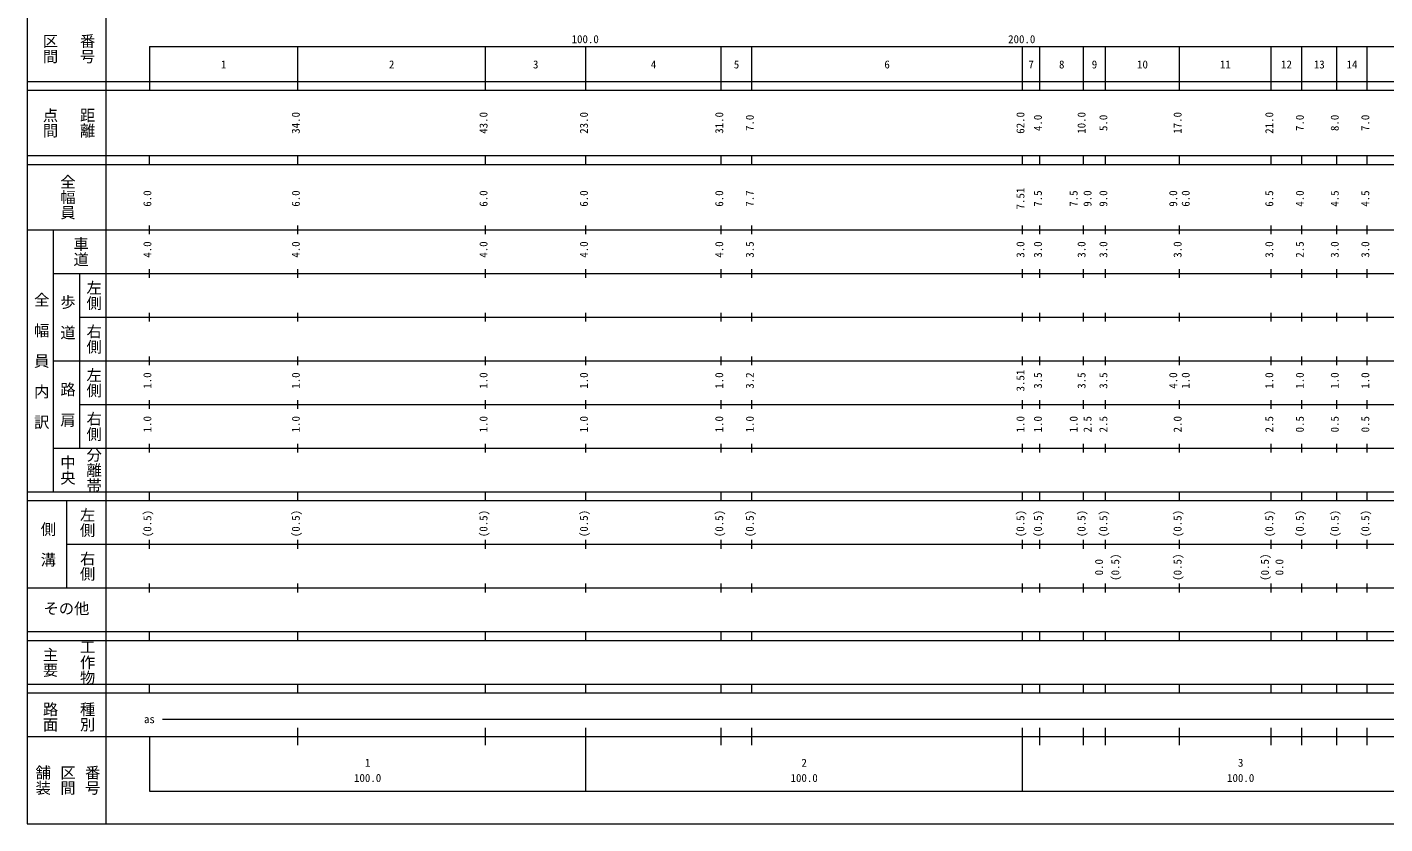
# Model space of a CAD drawing. Units: millimetres on the paper, enlarged 1000 times. Extents: x 40000 to 680000, y 20000 to 380000.
# Drawn here: x 40000 to 351020, y 20000 to 202409 of the extents above; entities that cross this region are included whole.
import ezdxf
from ezdxf.enums import TextEntityAlignment as Align

# ---------------------------------------------------------------- set-up
doc = ezdxf.new("R2010")
doc.units = ezdxf.units.MM
doc.header["$LTSCALE"] = 1000
doc.layers.add('M-TTL', color=2, linetype='Continuous', lineweight=13)
doc.layers.add('M-TTL-BAND', color=7, linetype='Continuous', lineweight=13)
doc.styles.add('@ＭＳ ゴシック', font='')
doc.styles.add('ＭＳ ゴシック', font='')
doc.styles.get('@ＭＳ ゴシック').set_extended_font_data('@MS Gothic')
doc.styles.get('ＭＳ ゴシック').set_extended_font_data('MS Gothic')

msp = doc.modelspace()

# ---------------------------------------------------------------- linework, layer by layer
at = {"layer": 'M-TTL'}
for p, q in [((40000, 380000), (40000, 20000)), ((40000, 20000), (680000, 20000))]:
    msp.add_line(p, q, dxfattribs=at)
at = {"layer": 'M-TTL-BAND'}
for p, q in [((58000, 370000), (58000, 20000)), ((68000, 198000), (579000, 198000)), ((68000, 198000), (68000, 188000)), ((102000, 188000), (102000, 198000)), ((145000, 188000), (145000, 198000)), ((168000, 188000), (168000, 198000)), ((199000, 188000), (199000, 198000)), ((206000, 188000), (206000, 198000)), ((268000, 188000), (268000, 198000)), ((272000, 188000), (272000, 198000)), ((282000, 188000), (282000, 198000)), ((287000, 188000), (287000, 198000)), ((304000, 188000), (304000, 198000)), ((325000, 188000), (325000, 198000)), ((332000, 188000), (332000, 198000)), ((340000, 188000), (340000, 198000)), ((347000, 188000), (347000, 198000)), ((40000, 190000), (579000, 190000)), ((40000, 188000), (579000, 188000)), ((40000, 173000), (579000, 173000)), ((68000, 171000), (68000, 173000)), ((102000, 171000), (102000, 173000)), ((145000, 171000), (145000, 173000)), ((168000, 171000), (168000, 173000)), ((199000, 171000), (199000, 173000)), ((206000, 171000), (206000, 173000)), ((268000, 171000), (268000, 173000)), ((272000, 171000), (272000, 173000)), ((282000, 171000), (282000, 173000)), ((287000, 171000), (287000, 173000)), ((304000, 171000), (304000, 173000)), ((325000, 171000), (325000, 173000)), ((332000, 171000), (332000, 173000)), ((340000, 171000), (340000, 173000)), ((347000, 171000), (347000, 173000)), ((40000, 171000), (579000, 171000)), ((40000, 156000), (579000, 156000)), ((46000, 96000), (46000, 156000)), ((68000, 155000), (68000, 157000)), ((102000, 155000), (102000, 157000)), ((145000, 155000), (145000, 157000)), ((168000, 155000), (168000, 157000)), ((199000, 155000), (199000, 157000)), ((206000, 155000), (206000, 157000)), ((268000, 155000), (268000, 157000)), ((272000, 155000), (272000, 157000)), ((282000, 155000), (282000, 157000)), ((287000, 155000), (287000, 157000)), ((304000, 155000), (304000, 157000)), ((325000, 155000), (325000, 157000)), ((332000, 155000), (332000, 157000)), ((340000, 155000), (340000, 157000)), ((347000, 155000), (347000, 157000)), ((68000, 145000), (68000, 147000)), ((102000, 145000), (102000, 147000)), ((145000, 145000), (145000, 147000)), ((168000, 145000), (168000, 147000)), ((199000, 145000), (199000, 147000)), ((206000, 145000), (206000, 147000)), ((268000, 145000), (268000, 147000)), ((272000, 145000), (272000, 147000)), ((282000, 145000), (282000, 147000)), ((287000, 145000), (287000, 147000)), ((304000, 145000), (304000, 147000)), ((325000, 145000), (325000, 147000)), ((332000, 145000), (332000, 147000)), ((340000, 145000), (340000, 147000)), ((347000, 145000), (347000, 147000)), ((46000, 146000), (579000, 146000)), ((52000, 146000), (52000, 106000)), ((68000, 135000), (68000, 137000)), ((102000, 135000), (102000, 137000)), ((145000, 135000), (145000, 137000)), ((168000, 135000), (168000, 137000)), ((199000, 135000), (199000, 137000)), ((206000, 135000), (206000, 137000)), ((268000, 135000), (268000, 137000)), ((272000, 135000), (272000, 137000)), ((282000, 135000), (282000, 137000)), ((287000, 135000), (287000, 137000)), ((304000, 135000), (304000, 137000)), ((325000, 135000), (325000, 137000)), ((332000, 135000), (332000, 137000)), ((340000, 135000), (340000, 137000)), ((347000, 135000), (347000, 137000)), ((52000, 136000), (579000, 136000)), ((46000, 126000), (579000, 126000)), ((68000, 125000), (68000, 127000)), ((102000, 125000), (102000, 127000)), ((145000, 125000), (145000, 127000)), ((168000, 125000), (168000, 127000)), ((199000, 125000), (199000, 127000)), ((206000, 125000), (206000, 127000)), ((268000, 125000), (268000, 127000)), ((272000, 125000), (272000, 127000)), ((282000, 125000), (282000, 127000)), ((287000, 125000), (287000, 127000)), ((304000, 125000), (304000, 127000)), ((325000, 125000), (325000, 127000)), ((332000, 125000), (332000, 127000)), ((340000, 125000), (340000, 127000)), ((347000, 125000), (347000, 127000)), ((52000, 116000), (579000, 116000)), ((68000, 115000), (68000, 117000)), ((102000, 115000), (102000, 117000)), ((145000, 115000), (145000, 117000)), ((168000, 115000), (168000, 117000)), ((199000, 115000), (199000, 117000)), ((206000, 115000), (206000, 117000)), ((268000, 115000), (268000, 117000)), ((272000, 115000), (272000, 117000)), ((282000, 115000), (282000, 117000)), ((287000, 115000), (287000, 117000)), ((304000, 115000), (304000, 117000)), ((325000, 115000), (325000, 117000)), ((332000, 115000), (332000, 117000)), ((340000, 115000), (340000, 117000)), ((347000, 115000), (347000, 117000)), ((46000, 106000), (579000, 106000)), ((68000, 105000), (68000, 107000)), ((102000, 105000), (102000, 107000)), ((145000, 105000), (145000, 107000)), ((168000, 105000), (168000, 107000)), ((199000, 105000), (199000, 107000)), ((206000, 105000), (206000, 107000)), ((268000, 105000), (268000, 107000)), ((272000, 105000), (272000, 107000)), ((282000, 105000), (282000, 107000)), ((287000, 105000), (287000, 107000)), ((304000, 105000), (304000, 107000)), ((325000, 105000), (325000, 107000)), ((332000, 105000), (332000, 107000)), ((340000, 105000), (340000, 107000)), ((347000, 105000), (347000, 107000)), ((40000, 96000), (579000, 96000)), ((40000, 94000), (579000, 94000)), ((49000, 94000), (49000, 74000)), ((68000, 94000), (68000, 96000)), ((102000, 94000), (102000, 96000)), ((145000, 94000), (145000, 96000)), ((168000, 94000), (168000, 96000)), ((199000, 94000), (199000, 96000)), ((206000, 94000), (206000, 96000)), ((268000, 94000), (268000, 96000)), ((272000, 94000), (272000, 96000)), ((282000, 94000), (282000, 96000)), ((287000, 94000), (287000, 96000)), ((304000, 94000), (304000, 96000)), ((325000, 94000), (325000, 96000)), ((332000, 94000), (332000, 96000)), ((340000, 94000), (340000, 96000)), ((347000, 94000), (347000, 96000)), ((49000, 84000), (579000, 84000)), ((68000, 83000), (68000, 85000)), ((102000, 83000), (102000, 85000)), ((145000, 83000), (145000, 85000)), ((168000, 83000), (168000, 85000)), ((199000, 83000), (199000, 85000)), ((206000, 83000), (206000, 85000)), ((268000, 83000), (268000, 85000)), ((272000, 83000), (272000, 85000)), ((282000, 83000), (282000, 85000)), ((287000, 83000), (287000, 85000)), ((304000, 83000), (304000, 85000)), ((325000, 83000), (325000, 85000)), ((332000, 83000), (332000, 85000)), ((340000, 83000), (340000, 85000)), ((347000, 83000), (347000, 85000)), ((68000, 73000), (68000, 75000)), ((102000, 73000), (102000, 75000)), ((145000, 73000), (145000, 75000)), ((168000, 73000), (168000, 75000)), ((199000, 73000), (199000, 75000)), ((206000, 73000), (206000, 75000)), ((268000, 73000), (268000, 75000)), ((272000, 73000), (272000, 75000)), ((282000, 73000), (282000, 75000)), ((287000, 73000), (287000, 75000)), ((304000, 73000), (304000, 75000)), ((325000, 73000), (325000, 75000)), ((332000, 73000), (332000, 75000)), ((340000, 73000), (340000, 75000)), ((347000, 73000), (347000, 75000)), ((40000, 74000), (579000, 74000)), ((40000, 64000), (579000, 64000)), ((68000, 62000), (68000, 64000)), ((102000, 62000), (102000, 64000)), ((145000, 62000), (145000, 64000)), ((168000, 62000), (168000, 64000)), ((199000, 62000), (199000, 64000)), ((206000, 62000), (206000, 64000)), ((268000, 62000), (268000, 64000)), ((272000, 62000), (272000, 64000)), ((282000, 62000), (282000, 64000)), ((287000, 62000), (287000, 64000)), ((304000, 62000), (304000, 64000)), ((325000, 62000), (325000, 64000)), ((332000, 62000), (332000, 64000)), ((340000, 62000), (340000, 64000)), ((347000, 62000), (347000, 64000)), ((40000, 62000), (579000, 62000)), ((40000, 52000), (579000, 52000)), ((40000, 50000), (579000, 50000)), ((68000, 50000), (68000, 52000)), ((102000, 50000), (102000, 52000)), ((145000, 50000), (145000, 52000)), ((168000, 50000), (168000, 52000)), ((199000, 50000), (199000, 52000)), ((206000, 50000), (206000, 52000)), ((268000, 50000), (268000, 52000)), ((272000, 50000), (272000, 52000)), ((282000, 50000), (282000, 52000)), ((287000, 50000), (287000, 52000)), ((304000, 50000), (304000, 52000)), ((325000, 50000), (325000, 52000)), ((332000, 50000), (332000, 52000)), ((340000, 50000), (340000, 52000)), ((347000, 50000), (347000, 52000)), ((71000, 44000), (568000, 44000)), ((102000, 38000), (102000, 42000)), ((145000, 38000), (145000, 42000)), ((168000, 27500), (168000, 42000)), ((199000, 38000), (199000, 42000)), ((206000, 38000), (206000, 42000)), ((268000, 27500), (268000, 42000)), ((272000, 38000), (272000, 42000)), ((282000, 38000), (282000, 42000)), ((287000, 38000), (287000, 42000)), ((304000, 38000), (304000, 42000)), ((325000, 38000), (325000, 42000)), ((332000, 38000), (332000, 42000)), ((340000, 38000), (340000, 42000)), ((347000, 38000), (347000, 42000)), ((40000, 40000), (579000, 40000)), ((68000, 40000), (68000, 27500)), ((68000, 27500), (579000, 27500))]:
    msp.add_line(p, q, dxfattribs=at)

# ---------------------------------------------------------------- texts
for s, height, rotation, style, p in [('区間', 2566, 270, '@ＭＳ ゴシック', (43250, 201000)), ('番号', 2566, 270, '@ＭＳ ゴシック', (51750, 201000)), ('点間', 2566, 270, '@ＭＳ ゴシック', (43250, 184000)), ('距離', 2566, 270, '@ＭＳ ゴシック', (51750, 184000)), ('34.0', 1833, 90, 'ＭＳ ゴシック', (103000, 178000)), ('43.0', 1833, 90, 'ＭＳ ゴシック', (146000, 178000)), ('23.0', 1833, 90, 'ＭＳ ゴシック', (169000, 178000)), ('31.0', 1833, 90, 'ＭＳ ゴシック', (200000, 178000)), ('7.0', 1833, 90, 'ＭＳ ゴシック', (207000, 178625)), ('62.0', 1833, 90, 'ＭＳ ゴシック', (269000, 178000)), ('4.0', 1833, 90, 'ＭＳ ゴシック', (273000, 178625)), ('10.0', 1833, 90, 'ＭＳ ゴシック', (283000, 178000)), ('5.0', 1833, 90, 'ＭＳ ゴシック', (288000, 178625)), ('17.0', 1833, 90, 'ＭＳ ゴシック', (305000, 178000)), ('21.0', 1833, 90, 'ＭＳ ゴシック', (326000, 178000)), ('7.0', 1833, 90, 'ＭＳ ゴシック', (333000, 178625)), ('8.0', 1833, 90, 'ＭＳ ゴシック', (341000, 178625)), ('7.0', 1833, 90, 'ＭＳ ゴシック', (348000, 178625)), ('全幅員', 2566, 270, '@ＭＳ ゴシック', (47250, 168750)), ('6.0', 1833, 90, 'ＭＳ ゴシック', (69000, 161299)), ('6.0', 1833, 90, 'ＭＳ ゴシック', (103000, 161299)), ('6.0', 1833, 90, 'ＭＳ ゴシック', (146000, 161299)), ('6.0', 1833, 90, 'ＭＳ ゴシック', (169000, 161299)), ('6.0', 1833, 90, 'ＭＳ ゴシック', (200000, 161299)), ('7.7', 1833, 90, 'ＭＳ ゴシック', (207000, 161299)), ('7.51', 1833, 90, 'ＭＳ ゴシック', (269000, 160674)), ('7.5', 1833, 90, 'ＭＳ ゴシック', (273000, 161299)), ('7.5', 1833, 90, 'ＭＳ ゴシック', (281182, 161299)), ('9.0', 1833, 90, 'ＭＳ ゴシック', (284370, 161299)), ('9.0', 1833, 90, 'ＭＳ ゴシック', (288000, 161299)), ('9.0', 1833, 90, 'ＭＳ ゴシック', (304000, 161299)), ('6.0', 1833, 90, 'ＭＳ ゴシック', (306855, 161299)), ('6.5', 1833, 90, 'ＭＳ ゴシック', (326000, 161299)), ('4.0', 1833, 90, 'ＭＳ ゴシック', (333000, 161299)), ('4.5', 1833, 90, 'ＭＳ ゴシック', (341000, 161299)), ('4.5', 1833, 90, 'ＭＳ ゴシック', (348000, 161299)), ('車道', 2566, 270, '@ＭＳ ゴシック', (50250, 154500)), ('4.0', 1833, 90, 'ＭＳ ゴシック', (69000, 149625)), ('4.0', 1833, 90, 'ＭＳ ゴシック', (103000, 149625)), ('4.0', 1833, 90, 'ＭＳ ゴシック', (146000, 149625)), ('4.0', 1833, 90, 'ＭＳ ゴシック', (169000, 149625)), ('4.0', 1833, 90, 'ＭＳ ゴシック', (200000, 149625)), ('3.5', 1833, 90, 'ＭＳ ゴシック', (207000, 149625)), ('3.0', 1833, 90, 'ＭＳ ゴシック', (269000, 149625)), ('3.0', 1833, 90, 'ＭＳ ゴシック', (273000, 149625)), ('3.0', 1833, 90, 'ＭＳ ゴシック', (283000, 149625)), ('3.0', 1833, 90, 'ＭＳ ゴシック', (288000, 149625)), ('3.0', 1833, 90, 'ＭＳ ゴシック', (305000, 149625)), ('3.0', 1833, 90, 'ＭＳ ゴシック', (326000, 149625)), ('2.5', 1833, 90, 'ＭＳ ゴシック', (333000, 149625)), ('3.0', 1833, 90, 'ＭＳ ゴシック', (341000, 149625)), ('3.0', 1833, 90, 'ＭＳ ゴシック', (348000, 149625)), ('左側', 2566, 270, '@ＭＳ ゴシック', (53250, 144500)), ('全\u3000幅\u3000員\u3000内\u3000訳', 2566, 270, '@ＭＳ ゴシック', (41250, 141750)), ('歩\u3000道', 2566, 270, '@ＭＳ ゴシック', (47250, 141250)), ('右側', 2566, 270, '@ＭＳ ゴシック', (53250, 134500)), ('左側', 2566, 270, '@ＭＳ ゴシック', (53250, 124500)), ('1.0', 1833, 90, 'ＭＳ ゴシック', (69000, 119625)), ('1.0', 1833, 90, 'ＭＳ ゴシック', (103000, 119625)), ('1.0', 1833, 90, 'ＭＳ ゴシック', (146000, 119625)), ('1.0', 1833, 90, 'ＭＳ ゴシック', (169000, 119625)), ('1.0', 1833, 90, 'ＭＳ ゴシック', (200000, 119625)), ('3.2', 1833, 90, 'ＭＳ ゴシック', (207000, 119625)), ('3.51', 1833, 90, 'ＭＳ ゴシック', (269000, 119000)), ('3.5', 1833, 90, 'ＭＳ ゴシック', (273000, 119625)), ('3.5', 1833, 90, 'ＭＳ ゴシック', (283000, 119625)), ('3.5', 1833, 90, 'ＭＳ ゴシック', (288000, 119625)), ('4.0', 1833, 90, 'ＭＳ ゴシック', (304000, 119625)), ('1.0', 1833, 90, 'ＭＳ ゴシック', (306855, 119625)), ('1.0', 1833, 90, 'ＭＳ ゴシック', (326000, 119625)), ('1.0', 1833, 90, 'ＭＳ ゴシック', (333000, 119625)), ('1.0', 1833, 90, 'ＭＳ ゴシック', (341000, 119625)), ('1.0', 1833, 90, 'ＭＳ ゴシック', (348000, 119625)), ('路\u3000肩', 2566, 270, '@ＭＳ ゴシック', (47250, 121250)), ('右側', 2566, 270, '@ＭＳ ゴシック', (53250, 114500)), ('1.0', 1833, 90, 'ＭＳ ゴシック', (69000, 109625)), ('1.0', 1833, 90, 'ＭＳ ゴシック', (103000, 109625)), ('1.0', 1833, 90, 'ＭＳ ゴシック', (146000, 109625)), ('1.0', 1833, 90, 'ＭＳ ゴシック', (169000, 109625)), ('1.0', 1833, 90, 'ＭＳ ゴシック', (200000, 109625)), ('1.0', 1833, 90, 'ＭＳ ゴシック', (207000, 109625)), ('1.0', 1833, 90, 'ＭＳ ゴシック', (269000, 109625)), ('1.0', 1833, 90, 'ＭＳ ゴシック', (273000, 109625)), ('1.0', 1833, 90, 'ＭＳ ゴシック', (281182, 109625)), ('2.5', 1833, 90, 'ＭＳ ゴシック', (284370, 109625)), ('2.5', 1833, 90, 'ＭＳ ゴシック', (288000, 109625)), ('2.0', 1833, 90, 'ＭＳ ゴシック', (305000, 109625)), ('2.5', 1833, 90, 'ＭＳ ゴシック', (326000, 109625)), ('0.5', 1833, 90, 'ＭＳ ゴシック', (333000, 109625)), ('0.5', 1833, 90, 'ＭＳ ゴシック', (341000, 109625)), ('0.5', 1833, 90, 'ＭＳ ゴシック', (348000, 109625)), ('分離帯', 2566, 270, '@ＭＳ ゴシック', (53250, 106250)), ('中央', 2566, 270, '@ＭＳ ゴシック', (47250, 104500)), ('左側', 2566, 270, '@ＭＳ ゴシック', (51750, 92500)), ('(0.5)', 1833, 90, 'ＭＳ ゴシック', (69000, 85639)), ('(0.5)', 1833, 90, 'ＭＳ ゴシック', (103000, 85639)), ('(0.5)', 1833, 90, 'ＭＳ ゴシック', (146000, 85639)), ('(0.5)', 1833, 90, 'ＭＳ ゴシック', (169000, 85639)), ('(0.5)', 1833, 90, 'ＭＳ ゴシック', (200000, 85639)), ('(0.5)', 1833, 90, 'ＭＳ ゴシック', (207000, 85639)), ('(0.5)', 1833, 90, 'ＭＳ ゴシック', (269000, 85639)), ('(0.5)', 1833, 90, 'ＭＳ ゴシック', (273000, 85639)), ('(0.5)', 1833, 90, 'ＭＳ ゴシック', (283000, 85639)), ('(0.5)', 1833, 90, 'ＭＳ ゴシック', (288000, 85639)), ('(0.5)', 1833, 90, 'ＭＳ ゴシック', (305000, 85639)), ('(0.5)', 1833, 90, 'ＭＳ ゴシック', (326000, 85639)), ('(0.5)', 1833, 90, 'ＭＳ ゴシック', (333000, 85639)), ('(0.5)', 1833, 90, 'ＭＳ ゴシック', (341000, 85639)), ('(0.5)', 1833, 90, 'ＭＳ ゴシック', (348000, 85639)), ('側\u3000溝', 2566, 270, '@ＭＳ ゴシック', (42750, 89250)), ('右側', 2566, 270, '@ＭＳ ゴシック', (51750, 82500)), ('(0.5)', 1833, 90, 'ＭＳ ゴシック', (290725, 75639)), ('(0.5)', 1833, 90, 'ＭＳ ゴシック', (305000, 75639)), ('(0.5)', 1833, 90, 'ＭＳ ゴシック', (325000, 75639)), ('0.0', 1833, 90, 'ＭＳ ゴシック', (287000, 76889)), ('0.0', 1833, 90, 'ＭＳ ゴシック', (328321, 76889)), ('主要', 2566, 270, '@ＭＳ ゴシック', (43250, 60500)), ('工作物', 2566, 270, '@ＭＳ ゴシック', (51750, 62250)), ('路面', 2566, 270, '@ＭＳ ゴシック', (43250, 48000)), ('種別', 2566, 270, '@ＭＳ ゴシック', (51750, 48000)), ('舗装', 2566, 270, '@ＭＳ ゴシック', (41583, 33500)), ('区間', 2566, 270, '@ＭＳ ゴシック', (47250, 33500)), ('番号', 2566, 270, '@ＭＳ ゴシック', (52917, 33500))]:
    msp.add_text(s, height=height, rotation=rotation, dxfattribs=dict(at, style=style)).set_placement(p, align=Align.BOTTOM_LEFT)
at = {"layer": 'M-TTL-BAND', "style": 'ＭＳ ゴシック'}
for s, height, p in [('100.0', 1833, (164719, 198195)), ('200.0', 1833, (264719, 198195)), ('1', 1833, (84375, 192405)), ('2', 1833, (122875, 192405)), ('3', 1833, (155875, 192405)), ('4', 1833, (182875, 192405)), ('5', 1833, (201875, 192405)), ('6', 1833, (236375, 192405)), ('7', 1833, (269375, 192405)), ('8', 1833, (276375, 192405)), ('9', 1833, (283875, 192405)), ('10', 1833, (294250, 192405)), ('11', 1833, (313250, 192405)), ('12', 1833, (327250, 192405)), ('13', 1833, (334750, 192405)), ('14', 1833, (342250, 192405)), ('その他', 2566, (43750, 67250)), ('as', 1833, (66750, 42500)), ('1', 1833, (117375, 32523)), ('2', 1833, (217375, 32523)), ('3', 1833, (317375, 32523)), ('100.0', 1833, (114875, 29033)), ('100.0', 1833, (214875, 29033)), ('100.0', 1833, (314875, 29033))]:
    msp.add_text(s, height=height, dxfattribs=at).set_placement(p, align=Align.BOTTOM_LEFT)

doc.saveas('drawing.dxf')
